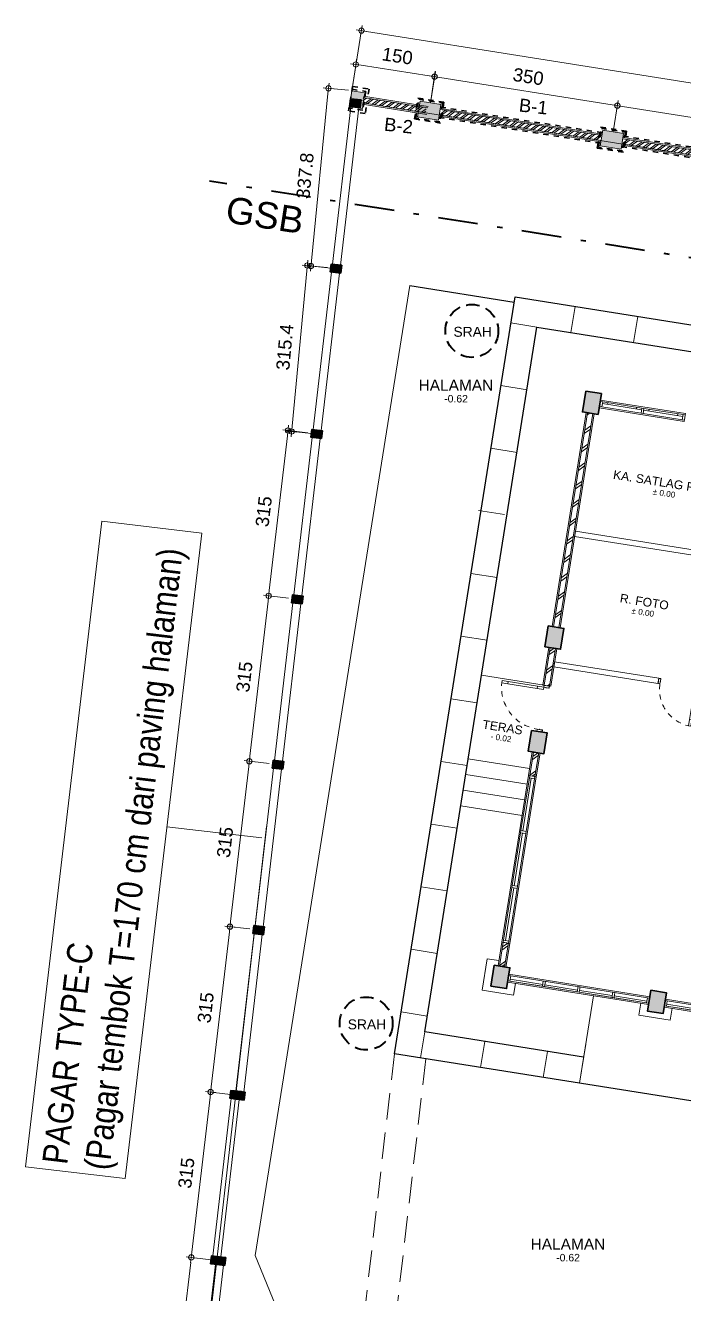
# Model space of a CAD drawing. Header units: millimetres. Extents: x -11 to 1625, y -267 to 195.
# Drawn here: x 729.84 to 742.29, y 72.96 to 96.96 of the extents above; entities that cross this region are included whole.
import ezdxf
from ezdxf.enums import TextEntityAlignment as Align

# ---------------------------------------------------------------- set-up
doc = ezdxf.new("R2010")
doc.units = ezdxf.units.MM
for name, pattern in [('DASHDOT', [1, 0.5, -0.25, 0, -0.25]), ('DASHED2', [0.375, 0.25, -0.125]), ('HIDDEN', [0.375, 0.25, -0.125])]:
    doc.linetypes.add(name, pattern=pattern)
for name, color, linetype, lineweight in [('1', 1, 'Continuous', 40), ('ars', 11, 'Continuous', 5), ('CONCRETE', 8, 'Continuous', 5), ('DIMENSI', 8, 'Continuous', 9), ('dinding', 5, 'Continuous', 15), ('GSB', 1, 'DASHDOT', 35), ('KOLOM', 1, 'Continuous', 30), ('kus', 63, 'Continuous', 15), ('KUSEN', 30, 'Continuous', 15), ('lan', 7, 'Continuous', 15), ('not', 7, 'Continuous', 20), ('PAGAR', 4, 'Continuous', 18), ('PARTISI', 190, 'Continuous', 9), ('sol kol', 8, 'Continuous', 0), ('TEXT KETERANGAN', 7, 'Continuous', 9), ('u', 6, 'Continuous', 20)]:
    doc.layers.add(name, color=color, linetype=linetype, lineweight=lineweight)
doc.styles.add('ISO', font='arial.ttf', dxfattribs={"width": 0.85})
doc.styles.get("Standard").update_dxf_attribs({"font": 'ARIALUNI.TTF'})
doc.dimstyles.new('SK100', dxfattribs={"dimtxt": 0.25, "dimasz": 0.1, "dimexe": 0.1, "dimexo": 0, "dimgap": 0.15, "dimtad": 1, "dimdec": 0, "dimlfac": 100, "dimzin": 12, "dimdsep": 46, "dimtxsty": 'Standard', "dimblk": 'BULAT', "dimcen": 0.1, "dimclrd": 256, "dimclre": 256, "dimclrt": 256, "dimadec": 0, "dimazin": 3, "dimtfac": 1, "dimtdec": 0, "dimtofl": 0, "dimtmove": 0, "dimatfit": 3, "dimldrblk": 'BULAT', "dimfxl": 0, "dimtolj": 1, "dimtzin": 0, "dimlwd": -1, "dimlwe": -1, "dimarcsym": 0})
pattern_1 = [(45, (0.5, 0), (-0.1767767, 0.1767767), []), (45, (0.5625, 0), (-0.1767767, 0.1767767), [])]

# ---------------------------------------------------------------- blocks, each defined once
blk = doc.blocks.new('K1')
at = {"layer": 'KOLOM'}
blk.add_lwpolyline([(0.2, 0.15), (-0.2, 0.15), (-0.2, -0.15), (0.2, -0.15), (0.2, 0.15)], dxfattribs=at)
blk = doc.blocks.new('NOTASI RUANG')
at = {"layer": 'not'}
for height, p in [(0.26, (-0.011, 0.3)), (0.175, (-0.009, -0.017))]:
    blk.add_attdef('RUANG', text='', height=height, dxfattribs=at).set_placement(p, align=Align.MIDDLE_CENTER)
blk = doc.blocks.new('P 80')
at = {"linetype": 'HIDDEN', "ltscale": 0.3}
blk.add_lwpolyline([(-0.84, 0.1, -0.414214), (-0.04, 0.9, -1.303225)], format="xyb", dxfattribs=at)
for points in [[(-0.04, 0.9), (-0.08, 0.9), (-0.08, 0.78), (-0.04, 0.78)], [(-0.04, 0.78), (-0.08, 0.78), (-0.08, 0.22), (-0.04, 0.22)], [(-0.835, 0.06), (-0.84, 0.06), (-0.84, 0.061), (-0.84, 0.1), (-0.88, 0.1), (-0.88, 0), (-0.84, 0), (-0.84, 0.056), (-0.835, 0.058)], [(-0.842, 0.002), (-0.878, 0.002), (-0.878, 0.098), (-0.842, 0.098)], [(-0.04, 0.1), (-0.08, 0.1), (-0.08, 0.22), (-0.04, 0.22)], [(-0.045, 0.06), (-0.04, 0.06), (-0.04, 0.061), (-0.04, 0.1), (0, 0.1), (0, 0), (-0.04, 0), (-0.04, 0.056), (-0.045, 0.058)], [(-0.038, 0.002), (-0.002, 0.002), (-0.002, 0.098), (-0.038, 0.098)]]:
    blk.add_lwpolyline(points, close=True)
blk = doc.blocks.new('P 70')
at = {"linetype": 'HIDDEN', "ltscale": 0.3}
blk.add_lwpolyline([(-0.74, 0.1, -0.414214), (-0.04, 0.8, -1.303225)], format="xyb", dxfattribs=at)
for points in [[(-0.04, 0.8), (-0.08, 0.8), (-0.08, 0.68), (-0.04, 0.68)], [(-0.04, 0.68), (-0.08, 0.68), (-0.08, 0.22), (-0.04, 0.22)], [(-0.735, 0.06), (-0.74, 0.06), (-0.74, 0.061), (-0.74, 0.1), (-0.78, 0.1), (-0.78, 0), (-0.74, 0), (-0.74, 0.056), (-0.735, 0.058)], [(-0.742, 0.002), (-0.778, 0.002), (-0.778, 0.098), (-0.742, 0.098)], [(-0.04, 0.1), (-0.08, 0.1), (-0.08, 0.22), (-0.04, 0.22)], [(-0.045, 0.06), (-0.04, 0.06), (-0.04, 0.061), (-0.04, 0.1), (0, 0.1), (0, 0), (-0.04, 0), (-0.04, 0.056), (-0.045, 0.058)], [(-0.038, 0.002), (-0.002, 0.002), (-0.002, 0.098), (-0.038, 0.098)]]:
    blk.add_lwpolyline(points, close=True)
blk = doc.blocks.new('DENAH LANTAI DASAR')
at = {"layer": 'ars'}
h = blk.add_hatch(dxfattribs=at)
h.set_pattern_fill('TEMBOK', color=256, scale=0.25)
h.set_pattern_definition(pattern_1)
h.paths.add_polyline_path([(-10.95, 9.95), (-10.95, 14.05), (-11.05, 14.05), (-11.05, 9.95)])
h = blk.add_hatch(dxfattribs=at)
h.set_pattern_fill('TEMBOK', color=256, scale=0.25)
h.set_pattern_definition(pattern_1)
h.paths.add_polyline_path([(-10.95, 8.83), (-10.95, 9.55), (-11.05, 9.55), (-11.05, 8.83)])
h = blk.add_hatch(dxfattribs=at)
h.set_pattern_fill('TEMBOK', color=256, scale=0.25)
h.set_pattern_definition([(45, (0.5, 3.645), (-0.1767767, 0.1767767), []), (45, (0.5625, 3.645), (-0.1767767, 0.1767767), [])])
h.paths.add_polyline_path([(-10.95, 7.095), (-10.95, 7.55), (-11.05, 7.55), (-11.05, 7.095)])
h = blk.add_hatch(dxfattribs=at)
h.set_pattern_fill('TEMBOK', color=256, scale=0.25)
h.set_pattern_definition(pattern_1)
h.paths.add_polyline_path([(-10.95, 3.45), (-10.95, 3.905), (-11.05, 3.905), (-11.05, 3.45)])
at = {"layer": 'sol kol'}
for points in [[(-11.15, 14.45), (-11.15, 14.05), (-10.85, 14.05), (-10.85, 14.45)], [(-11.15, 9.95), (-11.15, 9.55), (-10.85, 9.55), (-10.85, 9.95)], [(-11.15, 7.95), (-11.15, 7.55), (-10.85, 7.55), (-10.85, 7.95)], [(-11.15, 3.45), (-11.15, 3.05), (-10.85, 3.05), (-10.85, 3.45)], [(-8.15, 3.45), (-8.15, 3.05), (-7.85, 3.05), (-7.85, 3.45)]]:
    blk.add_hatch(color=256, dxfattribs=at).paths.add_polyline_path(points)
for p, q in [((-12.75, 1.5), (-12.75, 16)), ((-12.75, 16), (13.75, 16)), ((-12.25, 2), (-12.25, 15.5)), ((-12.25, 15.5), (6.15, 15.5)), ((-9.205, 2), (-12.25, 2)), ((-3.75, 1.5), (-12.75, 1.5))]:
    blk.add_line(p, q)
at = {"layer": 'ars'}
for points in [[(-10.95, 9.95), (-10.95, 14.05), (-11.05, 14.05), (-11.05, 9.95)], [(-10.95, 8.83), (-10.95, 9.55), (-11.05, 9.55), (-11.05, 8.83)], [(-10.95, 7.095), (-10.95, 7.55), (-11.05, 7.55), (-11.05, 7.095)], [(-10.95, 3.45), (-10.95, 3.905), (-11.05, 3.905), (-11.05, 3.45)]]:
    blk.add_lwpolyline(points, close=True, dxfattribs=at)
at = {"layer": 'dinding'}
for points in [[(-10.925, 9.95), (-10.925, 14.05), (-11.075, 14.05), (-11.075, 9.95)], [(-10.925, 8.83), (-10.925, 9.55), (-11.075, 9.55), (-11.075, 8.83)], [(-10.925, 7.095), (-10.925, 7.55), (-11.075, 7.55), (-11.075, 7.095)], [(-10.925, 3.45), (-10.925, 3.905), (-11.075, 3.905), (-11.075, 3.45)]]:
    blk.add_lwpolyline(points, close=True, dxfattribs=at)
at = {"layer": 'kus'}
for p, q in [((-10.05, 14.3), (-10.8, 14.3)), ((-10.05, 14.265), (-10.8, 14.265)), ((-10.05, 14.2), (-10.8, 14.2)), ((-10.7, 14.265), (-10.7, 14.3)), ((-10.15, 14.265), (-10.15, 14.3)), ((-9.26, 14.3), (-10.01, 14.3)), ((-9.26, 14.265), (-10.01, 14.265)), ((-9.26, 14.2), (-10.01, 14.2)), ((-9.91, 14.265), (-9.91, 14.3)), ((-9.36, 14.265), (-9.36, 14.3)), ((-11.05, 6.045), (-11.05, 7.055)), ((-11.015, 6.045), (-11.015, 7.055)), ((-10.95, 6.045), (-10.95, 7.055)), ((-11.05, 4.995), (-11.05, 6.005)), ((-11.015, 4.995), (-11.015, 6.005)), ((-10.95, 4.995), (-10.95, 6.005)), ((-11.05, 3.945), (-11.05, 4.955)), ((-11.015, 3.945), (-11.015, 4.955)), ((-10.95, 3.945), (-10.95, 4.955))]:
    blk.add_line(p, q, dxfattribs=at)
for points in [[(-10.8, 14.3), (-10.84, 14.3), (-10.84, 14.2), (-10.8, 14.2)], [(-10.01, 14.3), (-10.05, 14.3), (-10.05, 14.2), (-10.01, 14.2)], [(-9.22, 14.3), (-9.26, 14.3), (-9.26, 14.2), (-9.22, 14.2)], [(-11.05, 7.055), (-11.05, 7.095), (-10.95, 7.095), (-10.95, 7.055)], [(-11.05, 6.005), (-11.05, 6.045), (-10.95, 6.045), (-10.95, 6.005)], [(-11.05, 4.955), (-11.05, 4.995), (-10.95, 4.995), (-10.95, 4.955)], [(-11.05, 3.905), (-11.05, 3.945), (-10.95, 3.945), (-10.95, 3.905)], [(-10.81, 3.2), (-10.85, 3.2), (-10.85, 3.3), (-10.81, 3.3)], [(-10.81, 3.3), (-8.19, 3.3), (-8.19, 3.2), (-10.81, 3.2)], [(-10.185, 3.235), (-10.81, 3.235), (-10.81, 3.2), (-10.185, 3.2)], [(-10.145, 3.2), (-10.185, 3.2), (-10.185, 3.3), (-10.145, 3.3)], [(-9.52, 3.235), (-10.145, 3.235), (-10.145, 3.2), (-9.52, 3.2)], [(-9.48, 3.2), (-9.52, 3.2), (-9.52, 3.3), (-9.48, 3.3)], [(-8.855, 3.235), (-9.48, 3.235), (-9.48, 3.2), (-8.855, 3.2)], [(-8.815, 3.2), (-8.855, 3.2), (-8.855, 3.3), (-8.815, 3.3)], [(-8.815, 3.235), (-8.19, 3.235), (-8.19, 3.2), (-8.815, 3.2)], [(-8.15, 3.2), (-8.19, 3.2), (-8.19, 3.3), (-8.15, 3.3)], [(-7.81, 3.2), (-7.85, 3.2), (-7.85, 3.3), (-7.81, 3.3)], [(-7.81, 3.3), (-5.19, 3.3), (-5.19, 3.2), (-7.81, 3.2)], [(-7.185, 3.235), (-7.81, 3.235), (-7.81, 3.2), (-7.185, 3.2)]]:
    blk.add_lwpolyline(points, close=True, dxfattribs=at)
at = {"layer": 'lan'}
for p, q in [((-11.05, 8.83), (-12.25, 8.83)), ((-11.075, 7.23), (-12.25, 7.23)), ((-11.075, 6.93), (-12.25, 6.93)), ((-11.075, 6.63), (-12.25, 6.63)), ((-11.075, 6.33), (-12.25, 6.33)), ((-11.3, 3.55), (-11.3, 2.95)), ((-11.075, 3.55), (-11.3, 3.55)), ((-10.7, 3.175), (-10.7, 2.95)), ((-9.205, 3.175), (-9.205, 1.5)), ((-8.3, 3.175), (-8.3, 2.95)), ((-7.7, 3.175), (-7.7, 2.95)), ((-10.7, 2.95), (-11.3, 2.95)), ((-7.7, 2.95), (-8.3, 2.95))]:
    blk.add_line(p, q, dxfattribs=at)
for points in [[(-9.22, 14.325), (-10.85, 14.325), (-10.85, 14.175), (-9.22, 14.175)], [(-10.925, 3.905), (-10.925, 7.095), (-11.075, 7.095), (-11.075, 3.905)], [(-10.85, 3.325), (-8.15, 3.325), (-8.15, 3.175), (-10.85, 3.175)], [(-7.85, 3.325), (-5.15, 3.325), (-5.15, 3.175), (-7.85, 3.175)]]:
    blk.add_lwpolyline(points, close=True, dxfattribs=at)
at = {"layer": 'PARTISI'}
for points in [[(-8.05, 9.95), (-8.05, 11.702), (-10.925, 11.702), (-10.925, 11.8), (-7.95, 11.8), (-4.28, 11.8), (-4.28, 11.7), (-7.95, 11.7), (-7.95, 9.95)], [(-10.925, 9.2), (-8.93, 9.2), (-8.93, 9.3), (-10.925, 9.3)]]:
    blk.add_lwpolyline(points, close=True, dxfattribs=at)
ref = blk.add_blockref('NOTASI RUANG', (-9.377, 12.785), dxfattribs=dict(xscale=0.6323962268195373, yscale=0.6323962268195373, zscale=0.6323962268195373))
ref.add_attrib('RUANG', '%%P 0.00', dxfattribs={"layer": 'not', "height": 0.1108}).set_placement((-9.382, 12.774), align=Align.MIDDLE_CENTER)
ref.add_attrib('RUANG', 'KA. SATLAG PTSP', dxfattribs={"layer": 'not', "height": 0.16432}).set_placement((-9.384, 12.975), align=Align.MIDDLE_CENTER)
ref = blk.add_blockref('NOTASI RUANG', (-9.419, 10.499), dxfattribs=dict(xscale=0.6323962268195373, yscale=0.6323962268195373, zscale=0.6323962268195373))
ref.add_attrib('RUANG', '%%P 0.00', dxfattribs={"layer": 'not', "height": 0.1108}).set_placement((-9.424, 10.488), align=Align.MIDDLE_CENTER)
ref.add_attrib('RUANG', 'R. FOTO', dxfattribs={"layer": 'not', "height": 0.1643}).set_placement((-9.426, 10.688), align=Align.MIDDLE_CENTER)
ref = blk.add_blockref('NOTASI RUANG', (-11.693, 7.731), dxfattribs=dict(xscale=0.6323962268195373, yscale=0.6323962268195373, zscale=0.6323962268195373))
ref.add_attrib('RUANG', '- 0.02', dxfattribs={"layer": 'not', "height": 0.1108}).set_placement((-11.699, 7.72), align=Align.MIDDLE_CENTER)
ref.add_attrib('RUANG', 'TERAS', dxfattribs={"layer": 'not', "height": 0.1643}).set_placement((-11.701, 7.921), align=Align.MIDDLE_CENTER)
at = {"layer": 'KOLOM', "rotation": 90}
for p in [(-11, 14.25), (-11, 9.75), (-11, 7.75), (-11, 3.25), (-8, 3.25)]:
    blk.add_blockref('K1', p, dxfattribs=at)
at = {"layer": 'KUSEN', "xscale": -1, "rotation": 180}
blk.add_blockref('P 70', (-8.15, 9.3), dxfattribs=at)
at = {"layer": 'KUSEN', "rotation": 89.9999999869692}
blk.add_blockref('P 80', (-10.95, 8.83), dxfattribs=at)
blk = doc.blocks.new('PAGAR TYPE-B')
at = {"layer": 'ars'}
h = blk.add_hatch(dxfattribs=at)
h.set_pattern_fill('ANSI32', color=256, scale=0.01, style=0)
h.set_pattern_definition([(45, (-1.52, 0.075), (-0.067352, 0.067352), []), (45, (-1.4751, 0.075), (-0.067352, 0.067352), [])])
h.paths.add_polyline_path([(-1.52, 0.175), (-1.52, 0.075), (1.52, 0.075), (1.52, 0.175)])
at = {"layer": 'CONCRETE'}
for points in [[(-1.95, -0.025), (-1.55, -0.025), (-1.55, 0.275), (-1.95, 0.275)], [(1.55, -0.025), (1.95, -0.025), (1.95, 0.275), (1.55, 0.275)]]:
    blk.add_hatch(color=256, dxfattribs=at).paths.add_polyline_path(points)
at = {"layer": 'dinding'}
for p, q in [((1.55, 0.2), (-1.55, 0.2)), ((1.55, 0.05), (-1.55, 0.05))]:
    blk.add_line(p, q, dxfattribs=at)
for points in [[(-1.95, -0.025), (-1.55, -0.025), (-1.55, 0.275), (-1.95, 0.275)], [(1.55, -0.025), (1.95, -0.025), (1.95, 0.275), (1.55, 0.275)]]:
    blk.add_lwpolyline(points, close=True, dxfattribs=at)
at = {"layer": 'KOLOM', "linetype": 'DASHED2', "ltscale": 0.25}
for p, q in [((1.55, 0.225), (-1.55, 0.225)), ((1.55, 0.025), (-1.55, 0.025))]:
    blk.add_line(p, q, dxfattribs=at)
for points in [[(-1.5, -0.075), (-2, -0.075), (-2, 0.325), (-1.5, 0.325)], [(-1.52, -0.055), (-1.98, -0.055), (-1.98, 0.305), (-1.52, 0.305)], [(2, -0.075), (1.5, -0.075), (1.5, 0.325), (2, 0.325)], [(1.98, -0.055), (1.52, -0.055), (1.52, 0.305), (1.98, 0.305)]]:
    blk.add_lwpolyline(points, close=True, dxfattribs=at)
at = {"layer": 'PAGAR'}
for p, q in [((1.55, 0.175), (-1.55, 0.175)), ((1.55, 0.075), (-1.55, 0.075))]:
    blk.add_line(p, q, dxfattribs=at)
blk = doc.blocks.new('PAGAR TYPE B')
at = {"layer": 'CONCRETE'}
for points in [[(-1.5, 0.175), (-1.65, 0.175), (-1.65, -0.025), (-1.5, -0.025)], [(1.65, 0.175), (1.5, 0.175), (1.5, -0.025), (1.65, -0.025)]]:
    blk.add_hatch(color=256, dxfattribs=at).paths.add_polyline_path(points)
at = {"layer": 'dinding'}
for points in [[(-1.5, 0.15), (1.5, 0.15)], [(-1.5, 0), (1.5, 0)]]:
    blk.add_lwpolyline(points, dxfattribs=at)
at = {"layer": 'KOLOM'}
for points in [[(-1.65, -0.025), (-1.5, -0.025), (-1.5, 0.175), (-1.65, 0.175)], [(1.5, -0.025), (1.65, -0.025), (1.65, 0.175), (1.5, 0.175)]]:
    blk.add_lwpolyline(points, close=True, dxfattribs=at)
blk = doc.blocks.new('BULAT')
for p, q in [((-1, 0), (1, 0)), ((0, -1), (0, 1))]:
    blk.add_line(p, q)
blk.add_circle((0, 0), 0.5)
blk = doc.blocks.new('*D895')
at = {"layer": 'Defpoints', "color": 0}
for p in [(741.039, 95.44), (740.96, 94.943), (744.417, 94.393)]:
    blk.add_point(p, dxfattribs=at)
at = {"layer": 'u'}
for p, q in [((740.96, 94.943), (741.055, 95.538)), ((744.397, 94.905), (741.138, 95.424)), ((744.417, 94.393), (744.511, 94.988))]:
    blk.add_line(p, q, dxfattribs=at)
at = {"layer": 'u', "xscale": 0.1, "yscale": 0.1, "zscale": 0.1}
for p, rotation in [((741.039, 95.44), 170.9597525756951), ((744.496, 94.89), 350.9597525756952)]:
    blk.add_blockref('BULAT', p, dxfattribs=dict(at, rotation=rotation))
at = {"layer": 'u', "insert": (742.811, 95.439), "char_height": 0.25, "attachment_point": 5, "rotation": 350.9598}
blk.add_mtext('\\A1;350', dxfattribs=at)
blk = doc.blocks.new('*D896')
at = {"layer": 'Defpoints', "color": 0}
for p in [(737.582, 95.987), (737.503, 95.491), (740.96, 94.941)]:
    blk.add_point(p, dxfattribs=at)
at = {"layer": 'u'}
for p, q in [((737.503, 95.491), (737.598, 96.086)), ((740.94, 95.453), (737.681, 95.972)), ((740.96, 94.941), (741.055, 95.536))]:
    blk.add_line(p, q, dxfattribs=at)
at = {"layer": 'u', "xscale": 0.1, "yscale": 0.1, "zscale": 0.1}
for p, rotation in [((737.582, 95.987), 170.9597525756951), ((741.039, 95.438), 350.9597525756952)]:
    blk.add_blockref('BULAT', p, dxfattribs=dict(at, rotation=rotation))
at = {"layer": 'u', "insert": (739.354, 95.987), "char_height": 0.25, "attachment_point": 5, "rotation": 350.9598}
blk.add_mtext('\\A1;350', dxfattribs=at)
blk = doc.blocks.new('*D897')
at = {"layer": 'Defpoints', "color": 0}
for p in [(736.092, 96.217), (736.016, 95.719), (737.503, 95.491)]:
    blk.add_point(p, dxfattribs=at)
at = {"layer": 'u'}
for p, q in [((736.016, 95.719), (736.108, 96.316)), ((737.481, 96.004), (736.191, 96.202)), ((737.503, 95.491), (737.595, 96.088))]:
    blk.add_line(p, q, dxfattribs=at)
at = {"layer": 'u', "xscale": 0.1, "yscale": 0.1, "zscale": 0.1}
for p, rotation in [((736.092, 96.217), 171.2889732090671), ((737.58, 95.989), 351.2889732090672)]:
    blk.add_blockref('BULAT', p, dxfattribs=dict(at, rotation=rotation))
at = {"layer": 'u', "insert": (736.878, 96.377), "char_height": 0.25, "attachment_point": 5, "rotation": 351.289}
blk.add_mtext('\\A1;150', dxfattribs=at)
blk = doc.blocks.new('*D900')
at = {"layer": 'Defpoints', "color": 0}
for p in [(735.95, 95.729), (735.243, 92.404), (735.618, 92.367)]:
    blk.add_point(p, dxfattribs=at)
at = {"layer": 'u'}
for p, q in [((735.95, 95.729), (735.475, 95.776)), ((735.565, 95.667), (735.253, 92.504)), ((735.618, 92.367), (735.143, 92.414))]:
    blk.add_line(p, q, dxfattribs=at)
at = {"layer": 'u', "xscale": 0.1, "yscale": 0.1, "zscale": 0.1}
for p, rotation in [((735.575, 95.766), 84.36215479394112), ((735.243, 92.404), 264.3621547939412)]:
    blk.add_blockref('BULAT', p, dxfattribs=dict(at, rotation=rotation))
at = {"layer": 'u', "insert": (735.132, 94.113), "char_height": 0.25, "attachment_point": 5, "rotation": 84.3622}
blk.add_mtext('\\A1;337.8', dxfattribs=at)
blk = doc.blocks.new('*D901')
at = {"layer": 'Defpoints', "color": 0}
for p in [(735.549, 92.378), (734.877, 89.274), (735.252, 89.239)]:
    blk.add_point(p, dxfattribs=at)
at = {"layer": 'u'}
for p, q in [((735.549, 92.378), (735.074, 92.423)), ((735.164, 92.314), (734.886, 89.374)), ((735.252, 89.239), (734.777, 89.284))]:
    blk.add_line(p, q, dxfattribs=at)
at = {"layer": 'u', "xscale": 0.1, "yscale": 0.1, "zscale": 0.1}
for p, rotation in [((735.174, 92.414), 84.59955674133842), ((734.877, 89.274), 264.5995567413384)]:
    blk.add_blockref('BULAT', p, dxfattribs=dict(at, rotation=rotation))
at = {"layer": 'u', "insert": (734.749, 90.87), "char_height": 0.25, "attachment_point": 5, "rotation": 84.5996}
blk.add_mtext('\\A1;315.4', dxfattribs=at)
blk = doc.blocks.new('*D902')
at = {"layer": 'Defpoints', "color": 0}
for p in [(735.183, 89.25), (734.443, 86.165), (734.817, 86.121)]:
    blk.add_point(p, dxfattribs=at)
at = {"layer": 'u'}
for p, q in [((735.183, 89.25), (734.709, 89.305)), ((734.797, 89.194), (734.454, 86.264)), ((734.817, 86.121), (734.343, 86.176))]:
    blk.add_line(p, q, dxfattribs=at)
at = {"layer": 'u', "xscale": 0.1, "yscale": 0.1, "zscale": 0.1}
for p, rotation in [((734.809, 89.293), 83.330332410281), ((734.443, 86.165), 263.330332410281)]:
    blk.add_blockref('BULAT', p, dxfattribs=dict(at, rotation=rotation))
at = {"layer": 'u', "insert": (734.35, 87.761), "char_height": 0.25, "attachment_point": 5, "rotation": 83.3303}
blk.add_mtext('\\A1;315', dxfattribs=at)
blk = doc.blocks.new('*D903')
at = {"layer": 'Defpoints', "color": 0}
for p in [(734.817, 86.121), (734.077, 83.036), (734.451, 82.992)]:
    blk.add_point(p, dxfattribs=at)
at = {"layer": 'u'}
for p, q in [((734.817, 86.121), (734.343, 86.176)), ((734.431, 86.065), (734.089, 83.135)), ((734.451, 82.992), (733.978, 83.048))]:
    blk.add_line(p, q, dxfattribs=at)
at = {"layer": 'u', "xscale": 0.1, "yscale": 0.1, "zscale": 0.1}
for p, rotation in [((734.443, 86.165), 83.330332410281), ((734.077, 83.036), 263.330332410281)]:
    blk.add_blockref('BULAT', p, dxfattribs=dict(at, rotation=rotation))
at = {"layer": 'u', "insert": (733.984, 84.633), "char_height": 0.25, "attachment_point": 5, "rotation": 83.3303}
blk.add_mtext('\\A1;315', dxfattribs=at)
blk = doc.blocks.new('*D906')
at = {"layer": 'Defpoints', "color": 0}
for p in [(734.451, 82.992), (733.711, 79.907), (734.085, 79.864)]:
    blk.add_point(p, dxfattribs=at)
at = {"layer": 'u'}
for p, q in [((734.451, 82.992), (733.978, 83.048)), ((734.065, 82.937), (733.723, 80.007)), ((734.085, 79.864), (733.612, 79.919))]:
    blk.add_line(p, q, dxfattribs=at)
at = {"layer": 'u', "xscale": 0.1, "yscale": 0.1, "zscale": 0.1}
for p, rotation in [((734.077, 83.036), 83.330332410281), ((733.711, 79.907), 263.330332410281)]:
    blk.add_blockref('BULAT', p, dxfattribs=dict(at, rotation=rotation))
at = {"layer": 'u', "insert": (733.618, 81.504), "char_height": 0.25, "attachment_point": 5, "rotation": 83.3303}
blk.add_mtext('\\A1;315', dxfattribs=at)
blk = doc.blocks.new('*D904')
at = {"layer": 'Defpoints', "color": 0}
for p in [(734.085, 79.864), (733.345, 76.779), (733.72, 76.735)]:
    blk.add_point(p, dxfattribs=at)
at = {"layer": 'u'}
for p, q in [((734.085, 79.864), (733.612, 79.919)), ((733.699, 79.808), (733.357, 76.878)), ((733.72, 76.735), (733.246, 76.79))]:
    blk.add_line(p, q, dxfattribs=at)
at = {"layer": 'u', "xscale": 0.1, "yscale": 0.1, "zscale": 0.1}
for p, rotation in [((733.711, 79.907), 83.330332410281), ((733.345, 76.779), 263.330332410281)]:
    blk.add_blockref('BULAT', p, dxfattribs=dict(at, rotation=rotation))
at = {"layer": 'u', "insert": (733.252, 78.375), "char_height": 0.25, "attachment_point": 5, "rotation": 83.3303}
blk.add_mtext('\\A1;315', dxfattribs=at)
blk = doc.blocks.new('*D905')
at = {"layer": 'Defpoints', "color": 0}
for p in [(733.72, 76.735), (732.979, 73.65), (733.354, 73.606)]:
    blk.add_point(p, dxfattribs=at)
at = {"layer": 'u'}
for p, q in [((733.72, 76.735), (733.246, 76.79)), ((733.334, 76.679), (732.991, 73.749)), ((733.354, 73.606), (732.88, 73.662))]:
    blk.add_line(p, q, dxfattribs=at)
at = {"layer": 'u', "xscale": 0.1, "yscale": 0.1, "zscale": 0.1}
for p, rotation in [((733.345, 76.779), 83.330332410281), ((732.979, 73.65), 263.330332410281)]:
    blk.add_blockref('BULAT', p, dxfattribs=dict(at, rotation=rotation))
at = {"layer": 'u', "insert": (732.886, 75.247), "char_height": 0.25, "attachment_point": 5, "rotation": 83.3303}
blk.add_mtext('\\A1;315', dxfattribs=at)
blk = doc.blocks.new('*D909')
at = {"layer": 'Defpoints', "color": 0}
for p in [(733.354, 73.606), (732.614, 70.521), (732.988, 70.478)]:
    blk.add_point(p, dxfattribs=at)
at = {"layer": 'u'}
for p, q in [((733.354, 73.606), (732.88, 73.662)), ((732.968, 73.551), (732.625, 70.621)), ((732.988, 70.478), (732.514, 70.533))]:
    blk.add_line(p, q, dxfattribs=at)
at = {"layer": 'u', "xscale": 0.1, "yscale": 0.1, "zscale": 0.1}
for p, rotation in [((732.979, 73.65), 83.330332410281), ((732.614, 70.521), 263.330332410281)]:
    blk.add_blockref('BULAT', p, dxfattribs=dict(at, rotation=rotation))
at = {"layer": 'u', "insert": (732.521, 72.118), "char_height": 0.25, "attachment_point": 5, "rotation": 83.3303}
blk.add_mtext('\\A1;315', dxfattribs=at)
blk = doc.blocks.new('*D3017')
at = {"layer": 'Defpoints', "color": 0}
for p in [(736.022, 95.756), (772.445, 91.083), (772.269, 89.981)]:
    blk.add_point(p, dxfattribs=at)
at = {"layer": 'u'}
for p, q in [((736.022, 95.756), (736.213, 96.957)), ((736.296, 96.843), (772.346, 91.098)), ((772.269, 89.981), (772.461, 91.181))]:
    blk.add_line(p, q, dxfattribs=at)
at = {"layer": 'u', "xscale": 0.1, "yscale": 0.1, "zscale": 0.1}
for p, rotation in [((736.198, 96.859), 170.946141512389), ((772.445, 91.083), 350.946141512389)]:
    blk.add_blockref('BULAT', p, dxfattribs=dict(at, rotation=rotation))
at = {"layer": 'u', "insert": (754.365, 94.245), "char_height": 0.25, "attachment_point": 5, "rotation": 350.9461}
blk.add_mtext('\\A1;3670', dxfattribs=at)

msp = doc.modelspace()

# ---------------------------------------------------------------- hatches: boundary and pattern name
at = {"layer": 'ars'}
h = msp.add_hatch(dxfattribs=at)
h.set_pattern_fill('ANSI32', color=256, scale=0.01, angle=-9.04024742, style=0)
h.set_pattern_definition([(35.9598, (734.40561, 95.78122), (-0.0559324, 0.0770982), []), (35.9598, (734.44995, 95.77416), (-0.0559324, 0.0770982), [])])
h.paths.add_polyline_path([(736.2317316, 95.5919304), (736.2160188, 95.4931726), (737.4078475, 95.3035472), (737.4235603, 95.402305)])
at = {"layer": 'CONCRETE'}
for points in [[(736.0160745, 95.7187462), (736.262969, 95.6794641), (736.2158306, 95.3831906), (735.968936, 95.4224727)], [(737.4048779, 95.5085668), (737.6023935, 95.4771412), (737.555255, 95.1808677), (737.3577394, 95.2122934)]]:
    msp.add_hatch(color=256, dxfattribs=at).paths.add_polyline_path(points)

# ---------------------------------------------------------------- linework, layer by layer
for p, q in [((736.8219348, 77.5031976), (739.1036685, 91.8225444)), ((739.1036685, 91.8225444), (748.0450448, 90.3977699)), ((737.3943859, 77.9182877), (739.5187587, 91.2500933)), ((739.5187587, 91.2500933), (747.9396114, 89.9082623)), ((740.4014487, 77.4391237), (737.3943859, 77.9182877)), ((745.7098052, 76.0869491), (736.8219348, 77.5031976))]:
    msp.add_line(p, q)
msp.add_lwpolyline([(737.1128501, 92.0385122), (739.0879325, 91.7237903)])
at = {"layer": '1', "linetype": 'DASHED2', "lineweight": 40}
for centre in [(738.2862257, 91.1764417), (736.2865109, 78.0748447)]:
    msp.add_circle(centre, 0.5, dxfattribs=at)
at = {"layer": 'ars'}
for p, q in [((740.1612366, 91.1477169), (740.2399171, 91.6414875)), ((740.1612366, 91.1477169), (740.2399171, 91.6414875)), ((741.346286, 90.9588838), (741.4249665, 91.4526543)), ((741.346286, 90.9588838), (741.4249665, 91.4526543)), ((739.5187587, 91.2500933), (739.0249881, 91.3287738)), ((739.5187587, 91.2500933), (739.0249881, 91.3287738)), ((739.3299255, 90.0650439), (738.8361549, 90.1437244)), ((739.3299255, 90.0650439), (738.8361549, 90.1437244)), ((739.1410924, 88.8799946), (738.6473218, 88.958675)), ((739.1410924, 88.8799946), (738.6473218, 88.958675)), ((738.9034584, 87.7027214), (738.4096878, 87.7814019)), ((738.9034584, 87.7027214), (738.4096878, 87.7814019)), ((738.7634261, 86.5098958), (738.2696555, 86.5885763)), ((738.7634261, 86.5098958), (738.2696555, 86.5885763)), ((738.574593, 85.3248464), (738.0808224, 85.4035269)), ((738.574593, 85.3248464), (738.0808224, 85.4035269)), ((738.3857598, 84.139797), (737.8919893, 84.2184775)), ((738.3857598, 84.139797), (737.8919893, 84.2184775)), ((738.1969267, 82.9547476), (737.7031561, 83.0334281)), ((738.1969267, 82.9547476), (737.7031561, 83.0334281)), ((738.0080936, 81.7696982), (737.514323, 81.8483787)), ((738.0080936, 81.7696982), (737.514323, 81.8483787)), ((737.8192604, 80.5846489), (737.3254898, 80.6633293)), ((737.8192604, 80.5846489), (737.3254898, 80.6633293)), ((737.6304273, 79.3995995), (737.1366567, 79.4782799)), ((737.6304273, 79.3995995), (737.1366567, 79.4782799)), ((737.4415941, 78.2145501), (736.9478236, 78.2932306)), ((737.4415941, 78.2145501), (736.9478236, 78.2932306)), ((737.3943859, 77.9182877), (737.3157054, 77.4245172)), ((737.3943859, 77.9182877), (737.3157054, 77.4245172)), ((738.5306344, 77.7372308), (738.4519539, 77.2434603)), ((738.5306344, 77.7372308), (738.4519539, 77.2434603)), ((739.7156838, 77.5483977), (739.6370033, 77.0546271)), ((739.7156838, 77.5483977), (739.6370033, 77.0546271))]:
    msp.add_line(p, q, dxfattribs=at)
at = {"layer": 'dinding'}
for p, q in [((737.4571159, 95.4222806), (736.2356598, 95.6166199)), ((737.4335467, 95.2741439), (736.2120906, 95.4684832))]:
    msp.add_line(p, q, dxfattribs=at)
for points in [[(736.0160745, 95.7187462), (736.262969, 95.6794641), (736.2158306, 95.3831906), (735.968936, 95.4224727)], [(737.2589816, 95.2280062), (737.6540129, 95.1651549), (737.7011513, 95.4614284), (737.30612, 95.5242797)]]:
    msp.add_lwpolyline(points, close=True, dxfattribs=at)
at = {"layer": 'GSB', "ltscale": 1.5}
msp.add_line((774.736071, 87.4104259), (733.3238935, 94.0092997), dxfattribs=at)
at = {"layer": 'KOLOM', "linetype": 'DASHED2', "ltscale": 0.25}
for points in [[(736.0294304, 95.8026903), (735.9555801, 95.3385286)], [(736.0207883, 95.7483735), (736.2804272, 95.7070638), (736.223861, 95.3515356), (735.9642222, 95.3928454)], [(736.0294304, 95.8026903), (736.343386, 95.7527385), (736.3261019, 95.6441049)], [(736.2881783, 95.4057483), (736.2695358, 95.2885768), (735.9555801, 95.3385286)]]:
    msp.add_lwpolyline(points, dxfattribs=at)
msp.add_lwpolyline([(737.6789264, 95.1308137), (737.2246404, 95.2030927), (737.2812065, 95.5586209), (737.7354925, 95.4863419)], close=True, dxfattribs=at)
at = {"layer": 'lan', "linetype": 'HIDDEN', "ltscale": 2}
for p, q in [((736.8219348, 77.5031976), (735.4917058, 65.9951812)), ((737.4150061, 77.408694), (736.087793, 65.9267686))]:
    msp.add_line(p, q, dxfattribs=at)
at = {"layer": 'lan'}
msp.add_line((740.4407889, 77.6860089), (740.3227682, 76.9453531), dxfattribs=at)
at = {"layer": 'PAGAR'}
for p, q in [((737.4374749, 95.2988333), (736.2160188, 95.4931726)), ((739.2449732, 95.011992), (736.2162472, 95.494608)), ((737.4531877, 95.3975912), (736.2317316, 95.5919304)), ((742.0448162, 94.5678398), (739.3784551, 94.9927144)), ((734.4041684, 81.8000451), (732.6504038, 66.5477141))]:
    msp.add_line(p, q, dxfattribs=at)
msp.add_lwpolyline([(733.7996966, 66.4177513), (734.7421664, 72.3323555), (734.18807, 73.6836355), (737.1128501, 92.0385122)], dxfattribs=at)
at = {"layer": 'TEXT KETERANGAN', "color": 6}
msp.add_lwpolyline([(729.8405111, 75.3653875), (731.2891538, 87.576391), (733.1769693, 87.3524315), (731.7283266, 75.141428)], close=True, dxfattribs=at)
msp.add_lwpolyline([(732.5175638, 81.7941234), (734.3108528, 81.587925)], dxfattribs=at)

# ---------------------------------------------------------------- block references
for name, p, rotation in [('PAGAR TYPE-B', (739.1886873, 94.9462956), 350.9597525756608), ('PAGAR TYPE-B', (742.645211, 94.3963468), 350.9597525756608), ('DENAH LANTAI DASAR', (749.1770431, 74.0155338), 350.9462507932595)]:
    msp.add_blockref(name, p, dxfattribs=dict(rotation=rotation))
ref = msp.add_blockref('NOTASI RUANG', (737.9945805, 89.9082986), dxfattribs=dict(xscale=0.8052727450567742, yscale=0.8052727450567742, zscale=0.8052727450567742))
ref.add_attrib('RUANG', '-0.62', dxfattribs={"layer": 'not', "height": 0.14107162}).set_placement((737.9875998, 89.8943998), align=Align.MIDDLE_CENTER)
ref.add_attrib('RUANG', 'HALAMAN', dxfattribs={"layer": 'not', "height": 0.20923685}).set_placement((737.9855831, 90.1497093), align=Align.MIDDLE_CENTER)
ref = msp.add_blockref('NOTASI RUANG', (740.1132105, 73.6600059), dxfattribs=dict(xscale=0.8052727450567742, yscale=0.8052727450567742, zscale=0.8052727450567742))
ref.add_attrib('RUANG', '-0.62', dxfattribs={"layer": 'not', "height": 0.14107162}).set_placement((740.1062298, 73.6461071), align=Align.MIDDLE_CENTER)
ref.add_attrib('RUANG', 'HALAMAN', dxfattribs={"layer": 'not', "height": 0.20923685}).set_placement((740.1042131, 73.9014166), align=Align.MIDDLE_CENTER)
at = {"layer": 'DIMENSI', "rotation": 83.33033241027955}
for p in [(735.9746818, 93.9114508), (735.6088252, 90.7827691), (735.2429687, 87.6540875), (734.8771121, 84.5254058), (734.5112556, 81.3967241), (734.145399, 78.2680425), (733.7104833, 75.1502082), (733.4136859, 72.0106791)]:
    msp.add_blockref('PAGAR TYPE B', p, dxfattribs=at)

# ---------------------------------------------------------------- texts
at = {"lineweight": 9, "char_height": 0.1875, "attachment_point": 1}
for insert in [(737.9380353, 91.2541568), (735.9383205, 78.1525597)]:
    msp.add_mtext_dynamic_manual_height_columns('SRAH', width=0.701531431, gutter_width=12.5, heights=[0], dxfattribs=dict(at, insert=insert))
at = {"layer": 'not', "attachment_point": 1}
for s, width, insert, char_height, rotation in [('\\pi0.99247;B-1', 2.439246343, (738.2082142, 95.6870523), 0.25, 353.66668956), ('\\pi0.96979;B-2', 2.439246343, (735.6801828, 95.3226035), 0.25, 353.66668956), ('\\pi1.9254;GSB', 5.253610777, (731.779477, 94.0252315), 0.5, 351.16673645)]:
    msp.add_mtext_dynamic_manual_height_columns(s, width=width, gutter_width=12.5, heights=[0], dxfattribs=dict(at, insert=insert, char_height=char_height, rotation=rotation))
at = {"layer": 'TEXT KETERANGAN', "style": 'ISO', "width": 0.85}
for s, p in [('(Pagar tembok T=170 cm dari paving halaman)', (731.4281971, 75.2868106)), ('PAGAR TYPE-C', (730.6306184, 75.3940528))]:
    msp.add_text(s, height=0.476270163, rotation=83.23438234, dxfattribs=at).set_placement(p)

# ---------------------------------------------------------------- dimensions: what is measured, and where the dimension line sits
at = {"layer": 'u'}
for p1, p2, distance, picture, middle in [((736.0220669, 95.7564804), (772.2693415, 89.9805435), 1.1160431, '*D3017', (754.3650321, 94.2449184)), ((737.5033204, 95.4908726), (736.0160745, 95.7187462), -0.5037851, '*D897', (736.8780585, 96.377308))]:
    dim = msp.add_aligned_dim(p1=p1, p2=p2, distance=distance, dimstyle='SK100', dxfattribs=at)
    dim.commit()
    dim.dimension.update_dxf_attribs({"geometry": picture, "text_midpoint": middle})
for p1, p2, distance, picture, middle in [((740.9598442, 94.9409238), (737.5033204, 95.4908726), -0.502843, '*D896', (739.3542321, 95.9867736)), ((735.9498125, 95.7292887), (735.6179378, 92.3674353), -0.376908, '*D900', (735.1324054, 94.1126737)), ((744.4166832, 94.3929564), (740.9601594, 94.9429052), -0.502843, '*D895', (742.8110711, 95.4388062)), ((735.5488787, 92.3782827), (735.2520813, 89.2387537), -0.3769066, '*D901', (734.7487506, 90.8701298)), ((735.1830221, 89.249601), (734.8171656, 86.1209194), -0.3769066, '*D902', (734.3498891, 87.7612928)), ((734.8171656, 86.1209194), (734.451309, 82.9922377), -0.3769066, '*D903', (733.9840326, 84.6326111)), ((734.451309, 82.9922377), (734.0854525, 79.863556), -0.3769066, '*D906', (733.618176, 81.5039294)), ((734.0854525, 79.863556), (733.7195959, 76.7348744), -0.3769066, '*D904', (733.2523195, 78.3752478)), ((733.7195959, 76.7348744), (733.3537394, 73.6061927), -0.3769066, '*D905', (732.8864629, 75.2465661)), ((733.3537394, 73.6061927), (732.9878828, 70.477511), -0.3769066, '*D909', (732.5206064, 72.1178844))]:
    dim = msp.add_aligned_dim(p1=p1, p2=p2, distance=distance, dimstyle='SK100', override={"dimdec": 1}, dxfattribs=at)
    dim.commit()
    dim.dimension.update_dxf_attribs({"geometry": picture, "text_midpoint": middle})

doc.saveas('drawing.dxf')
